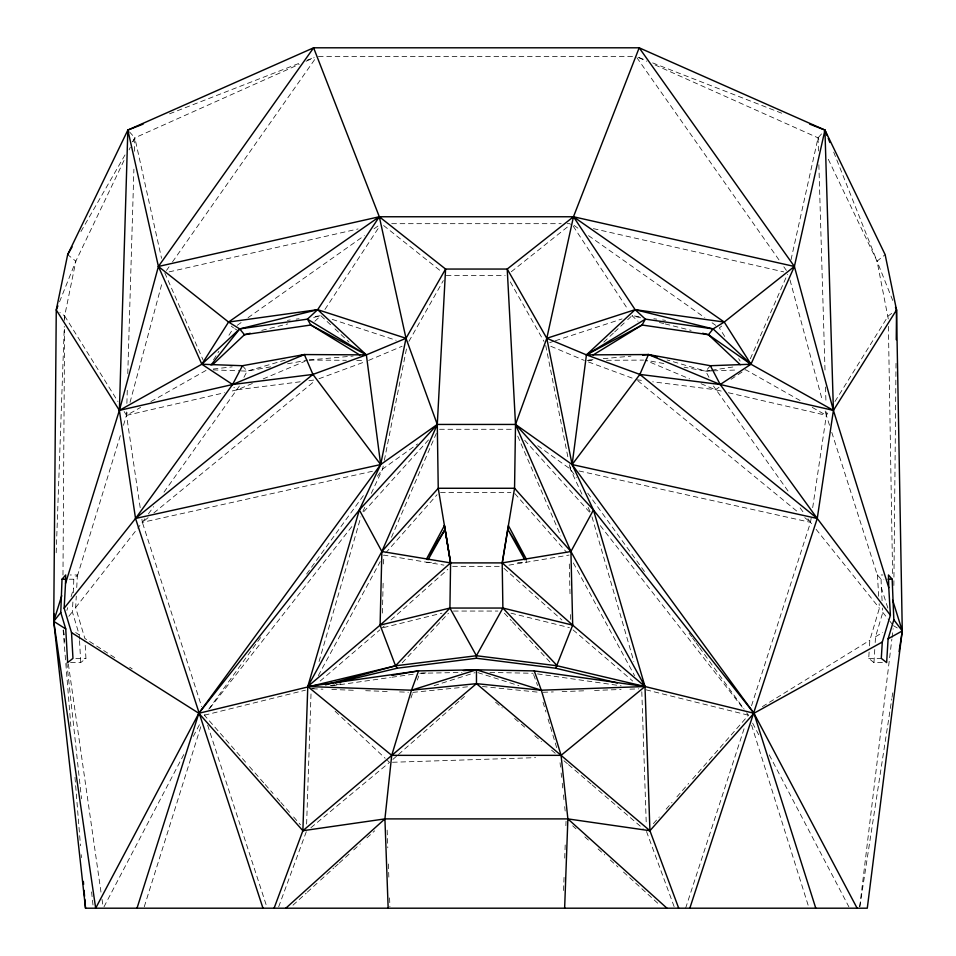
<?xml version="1.0" encoding="UTF-8"?>
<svg xmlns="http://www.w3.org/2000/svg" width="956" height="956" viewBox="0 0 956 956"><rect width="100%" height="100%" fill="white"/><g stroke="black" fill="none" stroke-linecap="round" stroke-linejoin="round"><path stroke-width="0.72" stroke-dasharray="4.78 3.58" d="M62.977 575.046L64.578 329.342M64.626 320.403L64.661 315.934L75.847 261.179L125.212 157.955M893.86 585.49L896.035 362.085M73.397 592.696L73.803 579.216L77.388 574.974L70.075 574.974M76.743 587.558L77.388 574.974M382.412 613.095L383.201 580.376M383.583 564.004L383.798 555.089L443.954 565.139M140.197 507.696L126.539 415.358L126.67 410.889M126.885 403.42L127.339 388.506M127.781 373.581L133.9 169.176M134.426 151.275L134.832 137.843L127.853 130.064M306.625 824.06L311.035 693.22M56.189 552.795L64.291 326.366M64.554 318.91L64.661 315.934L59.858 312.516M563.562 890.514L564.04 877.261M564.721 858.106L565.247 843.371M565.88 825.685L566.048 821.264M79.479 639.217L79.24 634.844L72.357 611.804L73.003 600.045M114.744 657.644L84.857 638.453L75.644 607.598L76.277 596.15M882.412 662.604L873.963 662.604L868.729 658.361L869.147 651.418M869.482 645.862L869.817 640.305L879.4 608.171L879.138 603.714M873.963 662.604L874.836 648.264M875.182 642.528L875.529 636.78L882.794 612.402L882.531 608.028M859.731 906.718L891.876 639.014M892.056 637.544L893.119 628.666M581.941 494.121L570.254 469.014L570.636 466.074M811.166 517.961L810.521 522.358L751.213 706.711M812.684 507.696L826.354 415.358L826.223 410.889M859.779 906.73L891.817 698.776M892.044 697.306L892.725 692.873M383.201 466.098L382.627 469.014L370.94 494.121M384.36 460.29L406.862 346.909M791.006 259.805L818.049 137.843L823.964 131.175M123.491 425.312L128.08 409.598M130.016 402.404L162.46 281.518M319.053 661.528L360.89 516.814M66.884 610.382L67.721 607.622M71.103 596.58L73.636 588.287M77.364 576.11L120.874 433.857M144.26 906.778L200.844 726.572M685.619 908.2L744.784 726.572M410.972 697.988L412.371 693.781M417.294 680.098L418.776 676.012M278.686 906.802L306.374 831.493M59.523 301.821L75.847 261.179L67.661 254.643M391.47 537.308L436.342 433.379M750.341 358.775L787.505 274.241M362.945 511.305L364.798 507.337M129.06 149.913L130.339 147.236M132.908 141.87L134.832 137.843L299.24 64.303M239.406 386.021L163.118 493.427M243.923 377.345L247.138 371.143L285.748 359.946M103.977 906.874L184.317 753.543M193.327 736.371L199.553 724.469M318.312 675.653L380.237 561.638M408.905 341.411L443.309 280.622M80.949 231.543L125.236 154.537M132.621 141.703L134.832 137.843L161.564 258.359M829.521 425.277L826.354 415.358L828.697 411.582M834.97 401.52L888.22 315.934L892.976 312.516M213.511 359.85L218.9 351.258M228.914 335.281L232.762 329.151M324.956 309.445L378.851 227.409M166.487 270.44L169.057 266.796M172.474 261.932L315.193 58.842M144.965 518.738L137.795 528.202M148.419 513.922L153.605 506.68M208.778 709.185L261.191 636.768M306.625 574.006L364.284 494.36M377.381 476.255L382.627 469.014L417.605 443.966M68.832 616.309L72.357 611.804M75.644 607.598L136.887 529.361M245.584 762.171L204.405 715.219L206.233 712.877M209.89 708.193L352.573 525.645M710.356 365.718L705.743 371.143L684.078 367.2M653.378 823.666L659.258 816.962M666.117 809.135L672.008 802.431M676.908 796.838L688.667 783.418M692.598 778.949L748.476 715.219L746.648 712.877M385.77 552.855L437.071 494.694M363.71 511.747L429.184 439.174M402.213 662.831L448.484 613.214M603.81 342.105L613.573 332.951M614.66 331.935L626.586 320.75M627.674 319.734L632.012 315.659L640.747 316.89M314.847 321.276L320.869 315.659L330.633 324.813M292.978 905.189L306.231 893.131M307.33 892.127L319.471 881.073M320.571 880.07L333.811 868.012M334.923 867.008L338.233 863.997M339.332 862.993L349.263 853.947M353.684 849.932L360.304 843.909M366.925 837.874L374.644 830.848M382.065 627.961L384.288 625.977M390.98 620.014L447.802 569.322M392.868 759.423L397.326 755.503M398.437 754.523L454.208 705.516M455.331 704.524L459.788 700.605M460.9 699.625L466.48 694.725M320.188 681.042L379.819 629.896M310.927 827.705L389.522 762.362L386.26 759.303M148.132 517.638L142.372 522.358L201.668 706.711M153.88 512.918L315.086 380.703M70.553 662.604L80.722 662.604L85.932 658.361L85.012 641.297M888.279 318.91L877.046 261.179L885.137 254.643M721.684 326.056L719.354 327.92L724.744 336.512M511.293 271.755L570.433 224.6M237.172 325.351L243.23 321.085M248.07 317.667L364.344 235.642M374.035 228.807L378.875 225.389M719.02 387.335L715.411 389.749L652.697 381.791M731.077 379.305L745.549 369.673L801.976 401.58M762.386 706.627L869.817 640.305M875.529 636.78L882.711 632.358M124.184 411.582L126.539 415.358L140.64 407.387M150.905 401.58L207.344 369.673M306.028 61.268L314.177 57.623M368.598 360.412L402.082 346.263M252.36 383.476L237.47 389.749L230.276 391.41M263.175 378.911L305.107 361.237M169.559 113.812L300.22 62.905M307.175 60.192L314.118 57.491M318.993 378.743L365.849 361.428M549.7 342.606L553.954 341.208M555.376 340.742L622.081 318.91M434.06 685.655L475.108 672.642M261.765 330.394L287.708 323.929M313.664 317.464L320.869 315.659L313.592 316.687M204.405 715.219L305.418 690.184M383.487 627.614L441.935 613.166M126.539 415.358L224.505 392.737M169.14 271.886L358.046 228.962M372.434 471.272L142.372 522.358L141.715 517.961M241.247 370.916L247.138 371.143L271.695 366.674M287.589 363.782L307.82 360.101M508.939 565.139L569.083 555.089M330.31 685.583L334.72 684.843M336.189 684.604L342.081 683.624M710.117 370.474L705.743 371.143L667.073 359.946M711.587 370.247L733.455 366.913M311.19 688.762L314.118 688.344M331.732 685.834L390.418 677.457M391.888 677.254L415.358 673.908M287.398 320.356L290.301 319.949M296.133 319.137L299.037 318.73M300.196 381.791L237.47 389.749L233.862 387.335M308.943 380.679L314.775 379.938M213.188 369.016L232.2 366.865M412.837 692.383L469.109 686.659M588.657 360.006L593.031 359.611M603.248 358.679L630.948 356.158M309.278 359.97L353.194 356.05M421.214 673.191L428.491 672.749M711.646 370.916L705.743 371.143L708.97 377.345M713.116 370.868L738.175 369.948M542.996 692.275L553.309 691.917M562.14 691.594L587.187 690.698M594.56 690.435L621.077 689.491M629.908 689.18L638.751 688.858M392.498 762.267L535.587 757.654M517.746 562.475L526.218 562.248L526.218 560.025M419.768 673.275L461.963 672.462M587.247 360.4L594.668 360.352M606.522 360.293L643.591 360.101M318.396 56.404L633.003 56.404M391.709 223.68L561.184 223.68M567.123 223.68L570.099 223.68M446.237 275.447L505.174 275.447M439.581 429.28L513.3 429.28M440.513 492.46L510.91 492.46M452.642 566.346L500.251 566.346M878.683 596.269L877.429 574.974L882.938 574.974M69.382 579.216L73.803 579.216M877.429 574.974L881.085 579.216L883.858 579.216M453.455 611.051L497.945 611.051M75.847 658.361L85.932 658.361M868.729 658.361L881.289 658.361M309.302 360.101L346.359 360.293M356.743 360.352L364.152 360.388M489.926 672.45L533.125 673.275M426.663 562.248L435.111 562.475M213.236 369.888L239.765 370.868M312.66 688.81L322.973 689.18M331.816 689.491L356.863 690.387M365.694 690.698L390.741 691.594M399.584 691.917L408.415 692.228M482.433 686.504L540.044 692.383M636.648 379.759L643.95 380.679M653.844 318.73L656.76 319.137M662.58 319.949L665.495 320.356M537.523 673.908L621.161 685.834M663.846 363.519L645.073 360.101L689.706 378.911M579.001 470.95L810.521 522.358L812.373 524.677M593.389 228.627L783.741 271.886M721.171 391.076L715.411 389.749L700.533 383.476M728.376 392.737L826.354 415.358L825.195 411.044M510.946 613.166L569.394 627.614M646.029 689.826L748.476 715.219M640.663 317.822L632.012 315.659L638.034 321.276M659.401 322.495L663.727 323.57M665.173 323.929L691.128 330.394M477.928 672.642L518.869 685.655M332.222 319.376L396.095 340.276M588.418 361.942L633.9 378.743M638.763 57.491L645.706 60.192M652.661 62.905L783.263 113.812M550.799 346.263L584.283 360.412M638.704 57.623L646.853 61.268M655.003 64.912L818.049 137.843L819.973 141.87M812.242 407.387L826.354 415.358M893.478 625.702L897.242 627.949M234.746 328.673L237.184 330.179M75.679 632.561L79.24 634.844M129.693 667.24L132.179 668.842M574.006 225.389L578.858 228.807M588.538 235.642L704.811 317.667M712.077 322.793L715.709 325.351M537.69 445.687L570.254 469.014L576.372 477.462M383.619 225.532L440.441 270.823M231.209 326.056L233.539 327.92M637.807 380.703L799.001 512.918M804.761 517.638L810.521 522.358L807.916 518.738M563.956 760.761L567.35 763.665M568.485 764.633L591.095 784.016M592.23 784.984L643.125 828.589M495.567 702.206L502.294 707.966M514.615 718.518L520.219 723.31M521.343 724.266L524.701 727.146M534.786 735.785L541.502 741.533M551.588 750.173L556.069 754.009M573.074 629.896L632.693 681.042M503.967 568.33L561.913 620.014M572.716 825.817L576.026 828.84M584.857 836.87L590.378 841.901M598.098 848.928L604.718 854.951M610.239 859.982L617.97 867.008M623.479 872.039L634.521 882.077M635.62 883.081L659.903 905.189M334.97 328.888L349.071 342.105M335.126 711.252L340.563 716.355M341.65 717.382L385.16 758.275M504.41 613.214L511.448 620.767M512.452 621.842L550.68 662.831M524.701 440.274L590.175 512.846M514.83 493.583L567.111 552.855M249.504 766.652L264.214 783.418M265.194 784.541L273.034 793.48M276.953 797.949L279.905 801.307M280.885 802.431L289.704 812.492M293.623 816.962L300.495 824.789M242.442 365.718L247.138 371.143M816.101 529.313L879.4 608.171M882.794 612.402L889.02 620.169M889.917 621.269L892.581 624.603M600.308 525.645L742.991 708.193M587.737 493.153L646.268 574.006M689.073 633.147L691.69 636.768M692.562 637.975L695.191 641.596M696.064 642.802L698.681 646.423M699.553 647.63L744.115 709.185M788.031 491.014L713.475 386.021M800.136 507.887L804.462 513.922M636.839 57.623L780.407 261.932M783.824 266.796L786.394 270.44M573.218 226.166L627.925 309.445M738.606 358.62L740.147 361.081M64.661 315.934L117.923 401.52M510.313 281.912L543.976 341.411M573.361 562.953L634.581 675.653M752.635 723.142L758.873 735.045M769.257 754.87L848.904 906.874M828.314 159.294L877.046 261.179L892.749 300.471M588.095 507.337L591.167 513.946M164.779 272.878L203.15 360.137M517.722 436.115L560.825 535.946M833.716 152.147L877.046 261.179M646.507 831.493L674.709 908.2M533.615 674.649L537.571 685.56M207.643 725.15L266.796 906.778M831.78 432.363L877.441 575.452M881.085 579.216L881.312 587.582L888.064 608.757M751.595 725.15L808.621 906.778M542.996 702.206L545.948 712.017M548.051 719.032L556.906 748.464M591.991 516.814L633.828 661.528M790.038 280.072L822.483 400.97M545.733 345.451L568.234 458.832M569.394 464.652L570.254 469.014M63.502 630.076L64.554 637.437M68.342 663.918L101.181 893.49M102.029 899.369L103.081 906.73M63.299 630.112L64.578 641.942M66.812 662.651L81.511 798.738M91.573 891.924L93.174 906.718M560.061 762.733L560.515 767.118M561.136 772.974L561.602 777.359M562.224 783.215L562.845 789.07M563.466 794.926L564.088 800.77M564.697 806.625L565.163 811.011M63.132 630.135L70.911 726.787M74.986 777.348L80.483 845.749M81.2 854.664L81.439 857.64M881.312 587.582L882.101 600.726M79.551 640.687L80.722 662.604M387.156 830.107L387.789 847.793M388.375 863.997L388.949 880.201M389.582 897.887L389.905 906.73M641.799 691.726L646.268 824.06M818.049 137.843L818.456 151.275M818.862 164.707L825.064 372.087M825.506 387.013L825.996 403.42M569.298 564.004L570.003 593.76M570.505 614.577L570.684 622.021M888.399 326.355L892.641 576.564"/><path stroke-width="1.43" d="M857.126 908.2L753.961 713.272L572.118 464.568L515.511 424.44L437.286 424.44L380.679 464.568L198.836 713.272L95.672 908.2L53.727 621.328L56.261 309.947L67.661 254.643L127.853 130.064L313.616 47.8L639.182 47.8L824.944 130.064L885.137 254.643L896.537 309.947L902.273 630.936L867.283 908.2L85.514 908.2L53.727 621.328L54.002 613.872M896.25 339.739L896.537 309.947L895.461 307.246M617.337 682.942L555.699 668.22L476.458 658.254L476.411 655.732L449.918 608.052L450.587 562.893L438.242 488.265L437.286 424.44L445.58 269.054L379.317 216.761L313.616 47.8L158.409 266.461L119.381 410.387L65.534 583.423L64.148 608.231L71.509 632.585L72.967 658.361L67.649 662.604L65.749 628.94L60.778 612.473L62.02 579.216L65.689 574.974L65.534 583.423M888.769 587.689L888.459 574.974L892.175 579.216L893.836 619.787L888.112 638.787L886.642 662.604L881.289 658.361L882.304 642.014L890.383 615.21L888.769 587.689L833.417 410.387L794.388 266.461L639.182 47.8L573.469 216.761L507.218 269.054L515.511 424.44L514.555 488.265L502.199 562.893L502.88 608.052L476.411 655.732L395.533 665.806L198.836 713.272L71.509 632.585M476.458 658.254L397.182 668.22L395.533 665.806L380.106 625.14L381.874 551.516L437.286 424.44L406.001 338.293L379.317 216.761L158.409 266.461L127.853 130.064L143.137 124.113M262.972 908.2L135.537 518.463L119.381 410.387L127.853 130.064M274.097 908.2L302.873 830.716L307.784 686.539L359.348 509.966L380.679 464.568L406.001 338.293L445.58 269.054L507.218 269.054L546.796 338.293L572.118 464.568L593.449 509.966L645.001 686.539L649.925 830.716L678.7 908.2M564.638 908.2L567.876 818.898L561.076 755.348L541.299 690.208L534.225 670.909L476.47 669.798L418.573 670.909L307.784 686.539L381.874 551.516L438.242 488.265L514.555 488.265L570.923 551.516L645.001 686.539L753.961 713.272L882.304 642.014M388.16 908.2L384.921 818.898L391.721 755.348L411.498 690.208L418.573 670.909L392.091 675.306M890.383 615.21L817.249 518.463L572.118 464.568L586.434 354.879L635.131 309.672L724.23 322.053L794.388 266.461L824.944 130.064L809.66 124.113M827.143 135.585L824.944 130.064L833.417 410.387L817.249 518.463L689.826 908.2M899.082 651.586L902.273 630.936L892.689 600.272M508.186 526.852L502.199 563.502M896.537 309.947L833.417 410.387L750.962 364.236L713.092 328.912L635.131 309.672L546.796 338.293L586.434 354.879L639.863 374.417L720.215 384.515L750.962 364.236L794.388 266.461L573.469 216.761L546.796 338.293L515.511 424.44L570.923 551.516L572.692 625.14L555.699 668.22M65.749 628.94L53.727 621.328L61.71 595.707M137.019 908.2L198.836 713.272L359.348 509.966L437.286 424.44M57.886 305.884L56.261 309.947L119.381 410.387L232.583 384.515L312.935 374.417L366.363 354.879L406.001 338.293L317.667 309.672L228.556 322.053L158.409 266.461L201.836 364.236L232.583 384.515L304.343 354.557L366.363 354.879L380.679 464.568L135.537 518.463L64.148 608.231M572.118 464.568L639.863 374.417L648.455 354.557L710.356 365.718L750.962 364.236L724.23 322.053L573.469 216.761L379.317 216.761L228.556 322.053L201.836 364.236L119.381 410.387M242.442 365.718L232.583 384.515L135.537 518.463L312.935 374.417L304.343 354.557L242.442 365.718L201.836 364.236L239.705 328.912L317.667 309.672L379.317 216.761M444.421 525.573L426.579 558.913L445.102 529.397L444.421 525.573L450.67 563.431L445.102 529.397L428.085 559.726M515.511 424.44L593.449 509.966L570.923 551.516L502.199 562.893L450.587 562.893L381.874 551.516L359.348 509.966M67.661 254.643L72.094 246.947M211.037 365.013L239.705 328.912L307.426 319.137L317.667 309.672L366.363 354.879L363.435 355.142M53.727 621.328L60.778 612.473M657.047 357.054L648.455 354.557L586.434 354.879L642.05 325.016L708.432 334.708L713.092 328.912L724.23 322.053M198.836 713.272L302.873 830.716L384.921 818.898L567.876 818.898L649.925 830.716L753.961 713.272L593.449 509.966M450.587 562.893L380.106 625.14L307.784 686.539L391.721 755.348L561.076 755.348L645.001 686.539L572.692 625.14L502.88 608.052L449.918 608.052L395.533 665.806L325.482 684.866M212.65 364.678L244.461 334.708L250.221 333.262M285.832 908.2L384.921 818.898M302.873 830.716L476.47 683.66L541.299 690.208L645.001 686.539L557.264 665.806L476.411 655.732M593.079 355.023L642.05 325.016L645.372 319.137L713.092 328.912M586.434 354.879L645.372 319.137L635.131 309.672L573.469 216.761M888.112 638.787L902.273 630.936L893.836 619.787M307.784 686.539L411.498 690.208L476.47 669.798L541.299 690.208M298.631 356.218L304.343 354.557M380.106 625.14L449.918 608.052M335.556 682.942L397.182 668.22M748.046 364.678L750.962 364.236L708.432 334.708L702.66 333.262M411.498 690.208L476.47 683.66L649.925 830.716M642.623 355.094L648.455 354.557L720.215 384.515L833.417 410.387M463.385 670.61L476.47 669.798L476.47 683.66M62.02 579.216L66.442 579.216M888.016 579.216L892.175 579.216M534.225 670.909L645.001 686.539M359.815 355.023L310.831 325.016L307.426 319.137L366.363 354.879L310.831 325.016L244.461 334.708L239.705 328.912L228.556 322.053M639.863 374.417L817.249 518.463L720.215 384.515L710.356 365.718M502.199 562.893L572.692 625.14M567.876 818.898L666.965 908.2M708.432 334.708L740.243 364.678M502.88 608.052L557.264 665.806M312.935 374.417L380.679 464.568M524.796 559.726L507.791 529.397L526.218 558.913L508.377 525.573M828.231 138.345L829.88 142.492M753.961 713.272L815.779 908.2M83.363 881.432L83.602 884.408M84.08 890.359L84.558 896.31M84.797 899.273L85.514 908.2"/></g></svg>
